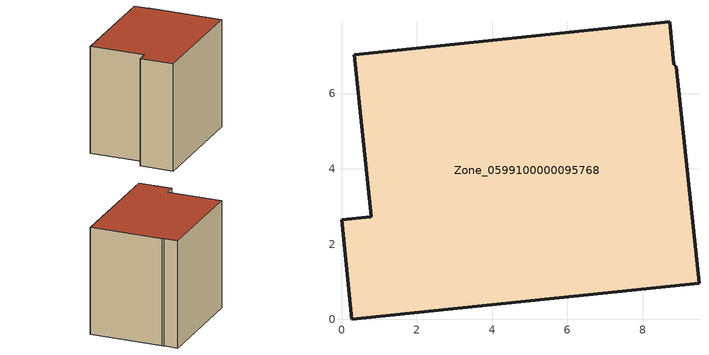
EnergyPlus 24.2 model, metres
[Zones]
Zone_0599100000095768
 floor ground (C_G): 8.9,6.72 9.5,0.97 0.28,0 0,2.65 0.79,2.73 0.34,7.04 8.73,7.91 8.83,6.78 z0
 wall outside (C_F): 0.79,2.73 0,2.65 0.28,0 9.5,0.97 8.9,6.72 8.83,6.78 8.73,7.91 0.34,7.04 0.79,2.73 z0:8.57
 roof outside (C_R): 9.5,0.97 8.9,6.72 8.83,6.78 8.73,7.91 0.34,7.04 0.79,2.73 0,2.65 0.28,0 z8.57
[BUILDING]
Pand.0599100000095768: North Axis=0; Terrain=City; Loads Convergence Tolerance Value=0.04; Temperature Convergence Tolerance Value=0.4; Solar Distribution=FullExterior; Maximum Number of Warmup Days=25; Minimum Number of Warmup Days=1
[Site:Location]
Rotterdam.The.Hague.AP_ZH_NLD Design_Conditions: Latitude=51.96; Longitude=4.45; Time Zone=1; Elevation=-4.5
[SITE:GROUNDTEMPERATURE:BUILDINGSURFACE]
18, 18, 18, 18, 18, 18, 18, 18, 18, 18, 18, 18
[MATERIAL] Thermal Absorptance=0.9; Solar Absorptance=0.7; Visible Absorptance=0.7
Name | Roughness | Thickness | Conductivity | Density | Specific Heat
G.TI.1992-2005 | MediumSmooth | 0.15 | 0.06 | 540 | 1210
F.TI.1992-2005 | Rough | 0.3 | 0.12 | 1920 | 840
R.TI.1992-2005 | MediumRough | 0.2 | 0.08 | 1500 | 1000
[CONSTRUCTION]
C_G: G.TI.1992-2005
C_F: F.TI.1992-2005
C_R: R.TI.1992-2005
[ZONE]
Zone_0599100000095768: Type=1; Multiplier=1; Ceiling Height=Autocalculate; Volume=Autocalculate; Floor Area=autocalculate; Part of Total Floor Area=Yes
[ZONEINFILTRATION:DESIGNFLOWRATE]
Infil_Zone_0599100000095768: Zone or ZoneList or Space or SpaceList=Zone_0599100000095768; Schedule=AlwaysOn; Design Flow Rate Calculation Method=Flow/Area; Flow Rate per Floor Area=0.0015; Constant Term Coefficient=1; Temperature Term Coefficient=0; Velocity Term Coefficient=0; Velocity Squared Term Coefficient=0
[HVACTEMPLATE:ZONE:IDEALLOADSAIRSYSTEM]
Zone_0599100000095768: Maximum Heating Supply Air Temperature=50; Minimum Cooling Supply Air Temperature=13; Maximum Heating Supply Air Humidity Ratio=0.0156; Minimum Cooling Supply Air Humidity Ratio=0.0077; Heating Limit=NoLimit; Cooling Limit=NoLimit; Dehumidification Control Type=ConstantSensibleHeatRatio; Cooling Sensible Heat Ratio=0.7; Dehumidification Setpoint=60; Humidification Control Type=None; Humidification Setpoint=30; Outdoor Air Method=None; Outdoor Air Flow Rate per Person=0.00944; Outdoor Air Flow Rate per Zone Floor Area=0; Outdoor Air Flow Rate per Zone=0; Demand Controlled Ventilation Type=None; Outdoor Air Economizer Type=NoEconomizer; Heat Recovery Type=None; Sensible Heat Recovery Effectiveness=0.7; Latent Heat Recovery Effectiveness=0.65
[ZONECONTROL:THERMOSTAT]
ThermostatControl_Zone_0599100000095768: Zone or ZoneList=Zone_0599100000095768; Control Type Schedule=DualSetpointControlType; Control 1=Thermostat_Zone_0599100000095768; Temperature Difference Between Cutout And Setpoint=0
[THERMOSTATSETPOINT:DUALSETPOINT]
Thermostat_Zone_0599100000095768: Heating Setpoint Temperature Schedule=HeatingSetpoint_Zone_0599100000095768; Cooling Setpoint Temperature Schedule=CoolingSetpoint_Zone_0599100000095768
[SCHEDULE:COMPACT]
HeatingSetpoint_Zone_0599100000095768: Through: 12/31, For: AllDays, Until: 24:00, 21
CoolingSetpoint_Zone_0599100000095768: Through: 12/31, For: AllDays, Until: 24:00, 24
DualSetpointControlType: Through: 12/31, For: AllDays, Until: 24:00, 4
AlwaysOn: Through: 12/31, For: AllDays, Until: 24:00, 1
